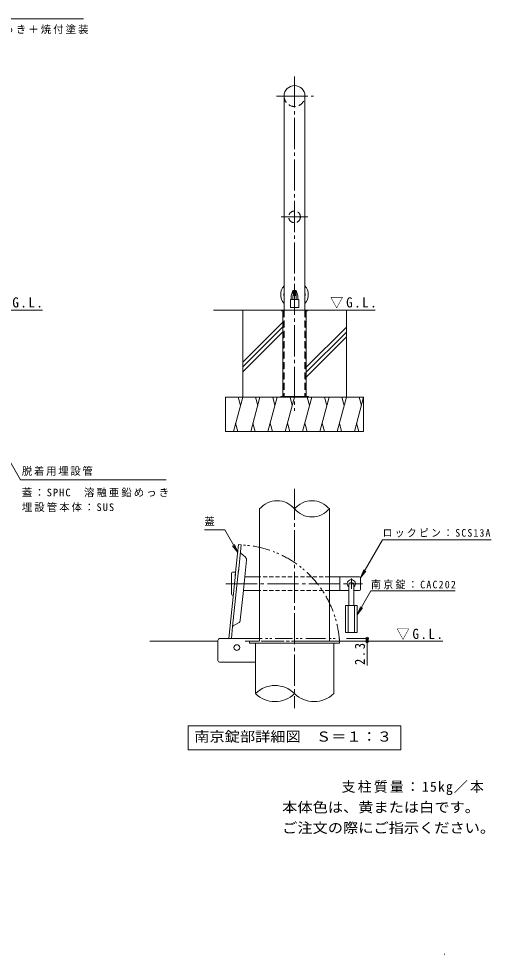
# Model space of a CAD drawing. Units: millimetres, scale not verified, with parts at other scales. Extents: x -1722 to 1798, y -1460 to 1294.
# Drawn here: x 431 to 1798, y -1460 to 1248 of the extents above; entities that cross this region are included whole.
import ezdxf
from ezdxf.enums import TextEntityAlignment as Align

# ---------------------------------------------------------------- set-up
doc = ezdxf.new("R2010")
doc.units = ezdxf.units.MM
doc.header["$LTSCALE"] = 10
doc.header["$PDMODE"] = 32
doc.header["$PDSIZE"] = 8
for name, pattern in [('CHAIN1', [8, 5, -1, 1, -1]), ('CHAIN2', [12, 9, -1, 1, -1]), ('DASHED1', [1.8, 1.2, -0.6]), ('DASHED2', [3, 2, -1]), ('DOUBLE_CHAIN1', [8.8, 5, -1, 0.6, -0.6, 0.6, -1])]:
    doc.linetypes.add(name, pattern=pattern)
for name, color, linetype, lineweight in [('C-0', 4, 'Continuous', 9), ('C-1', 7, 'Continuous', 9), ('C-2', 4, 'Continuous', 9), ('C-3', 3, 'DASHED2', 9), ('C-5', 7, 'Continuous', 9), ('C-6', 7, 'Continuous', 9), ('C-E', 6, 'Continuous', 5), ('D-0', 4, 'Continuous', 9), ('D-1', 3, 'Continuous', 9), ('D-2', 4, 'Continuous', 9), ('D-4', 7, 'Continuous', 9), ('D-5', 7, 'Continuous', 9), ('D-6', 7, 'Continuous', 9), ('D-A', 2, 'Continuous', 9), ('D-E', 6, 'Continuous', 5)]:
    doc.layers.add(name, color=color, linetype=linetype, lineweight=lineweight)
doc.layers.add('F-5', color=2, linetype='Continuous')
doc.styles.add('ＭＳ ゴシック', font='')
doc.styles.get('ＭＳ ゴシック').set_extended_font_data('MS Gothic')

msp = doc.modelspace()

# ---------------------------------------------------------------- linework, layer by layer
at = {"layer": 'C-0', "color": 7, "linetype": 'CHAIN2'}
for p, q in [((1228.39, 1080.45), (1228.39, 113.18)), ((1176.51, 1023.93), (1283.53, 1023.93)), ((1189.61, 674.18), (1266.73, 674.18))]:
    msp.add_line(p, q, dxfattribs=at)
at = {"layer": 'C-0'}
for p, q in [((1221.39, 455.27), (1221.39, 453.36)), ((1235.39, 455.27), (1235.39, 453.36)), ((1190.89, 404.19), (1190.89, 402.69)), ((1190.89, 404.19), (1190.89, 402.69)), ((1190.89, 404.19), (1265.89, 404.19)), ((1190.89, 402.69), (1194.39, 402.69)), ((1194.39, 402.69), (1194.39, 154.19)), ((1262.39, 402.69), (1262.39, 154.19)), ((1265.89, 402.69), (1262.39, 402.69)), ((1265.89, 404.19), (1265.89, 402.69))]:
    msp.add_line(p, q, dxfattribs=at)
at = {"layer": 'C-0', "linetype": 'DASHED2'}
for p, q in [((1195.89, 402.69), (1195.89, 154.19)), ((1260.89, 402.69), (1260.89, 154.19))]:
    msp.add_line(p, q, dxfattribs=at)
at = {"layer": 'C-0'}
for centre, start, end in [((1228.39, 455.27), 359.99939, 180.00061), ((1228.39, 453.36), 179.99939, 187.6925), ((1228.39, 453.36), 229.58139, 310.41597), ((1228.39, 453.36), 352.30522, 0.00061)]:
    msp.add_arc(centre, 7, start, end, dxfattribs=at)
at = {"layer": 'C-0', "linetype": 'DASHED2'}
for centre, start, end in [((1194.39, 402.69), 0, 90), ((1262.39, 402.69), 90, 180)]:
    msp.add_arc(centre, 1.5, start, end, dxfattribs=at)
at = {"layer": 'C-1', "color": 3}
for p, q in [((1198.14, 509.17), (1198.14, 404.19)), ((1258.64, 493.67), (1258.64, 404.19))]:
    msp.add_line(p, q, dxfattribs=at)
at = {"layer": 'C-1'}
for p, q in [((1188.39, 154.19), (1188.39, 152.69)), ((1268.39, 154.19), (1188.39, 154.19)), ((1215.89, 154.19), (1215.89, 152.69)), ((1240.89, 154.19), (1240.89, 152.69)), ((1268.39, 154.19), (1268.39, 152.69))]:
    msp.add_line(p, q, dxfattribs=at)
at = {"layer": 'C-2', "color": 3}
for p, q in [((1198.14, 1023.93), (1198.14, 474.8)), ((1258.64, 1023.93), (1258.64, 474.87))]:
    msp.add_line(p, q, dxfattribs=at)
at = {"layer": 'C-2', "color": 3, "linetype": 'DASHED2'}
msp.add_circle((1228.39, 674.18), 17, dxfattribs=at)
at = {"layer": 'C-2', "color": 3}
msp.add_arc((1228.39, 1023.93), 30.25, 0, 180, dxfattribs=at)
at = {"layer": 'C-2', "color": 3, "linetype": 'DASHED2'}
msp.add_arc((1228.39, 1023.93), 30.25, 180.00047, 0.00047, dxfattribs=at)
at = {"layer": 'C-2'}
for major_axis, start_param, end_param in [((39.75, 0), 2.435662, 3.8475233), ((39.75, 0), 5.5772489, 6.9870586), ((30.75, 0), 2.9610315, 3.3221538), ((30.75, 0), 6.1025973, 6.4637734)]:
    msp.add_ellipse((1228.39, 449.33), major_axis=major_axis, ratio=0.9945, start_param=start_param, end_param=end_param, dxfattribs=at)
at = {"layer": 'C-3'}
for p, q in [((1198.14, 404.19), (1198.14, 154.19)), ((1258.64, 404.19), (1258.64, 154.19))]:
    msp.add_line(p, q, dxfattribs=at)
at = {"layer": 'C-5'}
for p, q in [((617.79, 1247.74), (55.26, 1247.73)), ((1225.89, 449.66), (1225.89, 459.2)), ((1230.89, 449.66), (1230.89, 459.2)), ((226.31, 277.83), (435.42, -86.96)), ((435.42, -86.96), (857.43, -86.96))]:
    msp.add_line(p, q, dxfattribs=at)
for centre, radius, start, end in [((1228.39, 454.43), 6, 349.8367, 190.1633), ((1228.39, 454.43), 6, 234.7027, 305.2973), ((1226.89, 459.2), 1, 107.45982, 180), ((1226.89, 449.66), 1, 180, 252.54018), ((1229.89, 459.2), 1, 0, 72.54018), ((1229.89, 449.66), 1, 287.45982, 0)]:
    msp.add_arc(centre, radius, start, end, dxfattribs=at)
at = {"layer": 'C-6', "color": 2}
for p, q in [((1216.39, 435.43), (1240.39, 435.43)), ((1218.89, 445.93), (1218.89, 435.43)), ((1223.39, 445.93), (1223.39, 435.43)), ((1233.39, 445.93), (1233.39, 435.43)), ((1237.89, 445.93), (1237.89, 435.43)), ((1240.39, 435.43), (1240.39, 411.93))]:
    msp.add_line(p, q, dxfattribs=at)
at = {"layer": 'C-6', "color": 6, "lineweight": 5}
msp.add_line((222.56, 404.19), (498.97, 404.19), dxfattribs=at)
at = {"layer": 'C-6', "color": 2}
msp.add_lwpolyline([(1216.39, 435.43), (1216.39, 411.93), (1240.39, 411.93)], dxfattribs=at)
for radius, start, end in [(9.5, 105.25735, 180), (5, 119.99915, 180), (9.5, 0, 74.74271), (5, 0, 60.00085)]:
    msp.add_arc((1228.39, 445.93), radius, start, end, dxfattribs=at)
at = {"layer": 'C-E'}
for p, q in [((994.18, 404.19), (1190.89, 404.19)), ((1078.39, 152.69), (1078.39, 404.19)), ((1265.89, 404.19), (1461.79, 404.19)), ((1378.39, 152.69), (1378.39, 404.19)), ((1194.39, 370), (1078.39, 254)), ((1194.39, 355.86), (1078.39, 239.86)), ((1378.39, 355.12), (1262.39, 239.12)), ((1194.39, 341.72), (1078.39, 225.72)), ((1378.39, 340.98), (1262.39, 224.98)), ((1378.39, 326.83), (1262.39, 210.83)), ((1028.39, 152.69), (1428.39, 152.69)), ((1028.39, 52.69), (1028.39, 152.69)), ((1078.39, 152.69), (1051.6, 52.69)), ((1065.34, 152.69), (1071.87, 128.34)), ((1128.39, 152.69), (1101.6, 52.69)), ((1115.34, 152.69), (1121.87, 128.34)), ((1178.39, 152.69), (1151.6, 52.69)), ((1165.34, 152.69), (1171.87, 128.34)), ((1228.39, 152.69), (1201.6, 52.69)), ((1215.34, 152.69), (1221.87, 128.34)), ((1278.39, 152.69), (1251.6, 52.69)), ((1265.34, 152.69), (1271.87, 128.34)), ((1328.39, 152.69), (1301.6, 52.69)), ((1315.34, 152.69), (1321.87, 128.34)), ((1378.39, 152.69), (1351.6, 52.69)), ((1365.34, 152.69), (1371.87, 128.34)), ((1428.39, 152.69), (1401.6, 52.69)), ((1415.34, 152.69), (1421.87, 128.34)), ((1428.39, 52.69), (1428.39, 152.69)), ((1064.65, 52.69), (1058.12, 77.04)), ((1114.65, 52.69), (1108.12, 77.04)), ((1164.65, 52.69), (1158.12, 77.04)), ((1214.65, 52.69), (1208.12, 77.04)), ((1264.65, 52.69), (1258.12, 77.04)), ((1314.65, 52.69), (1308.12, 77.04)), ((1364.65, 52.69), (1358.12, 77.04)), ((1414.65, 52.69), (1408.12, 77.04)), ((1028.39, 52.69), (1428.39, 52.69))]:
    msp.add_line(p, q, dxfattribs=at)
at = {"layer": 'D-0', "color": 7, "linetype": 'CHAIN2'}
for p, q in [((1228.39, -112.53), (1228.39, -747.85)), ((1030.03, -387.29), (1425.38, -387.29))]:
    msp.add_line(p, q, dxfattribs=at)
at = {"layer": 'D-0', "linetype": 'DOUBLE_CHAIN1'}
for p, q in [((1084.8, -546.29), (1272.74, -546.29)), ((1120.69, -553.96), (1085.61, -553.96)), ((1358.39, -553.96), (1120.69, -553.96))]:
    msp.add_line(p, q, dxfattribs=at)
at = {"layer": 'D-0'}
for p, q in [((1115.06, -558.96), (1115.06, -705.27)), ((1341.73, -558.96), (1341.73, -705.27)), ((1358.39, -553.96), (1358.39, -558.96))]:
    msp.add_line(p, q, dxfattribs=at)
msp.add_lwpolyline([(1098.39, -553.96), (1098.39, -558.96), (1358.39, -558.96)], dxfattribs=at)
at = {"layer": 'D-0', "linetype": 'DOUBLE_CHAIN1'}
msp.add_lwpolyline([(1268.37, -546.29), (1358.39, -546.29), (1358.39, -553.96)], dxfattribs=at)
msp.add_arc((1061.39, -572.29), 297.56, 3.53229, 87.53222, dxfattribs=at)
at = {"layer": 'D-0'}
for centre, start, end in [((1171.73, -762.42), 45.23975, 134.76025), ((1171.73, -648.13), 225.23975, 314.76025), ((1285.06, -648.13), 225.23975, 314.76025)]:
    msp.add_arc(centre, 80.48, start, end, dxfattribs=at)
at = {"layer": 'D-1'}
for p, q in [((1127.56, -170.64), (1127.56, -553.96)), ((1329.23, -170.64), (1329.23, -553.96)), ((1127.56, -407.29), (1127.56, -553.96)), ((1006.73, -609.62), (1006.73, -551.29)), ((1127.56, -546.29), (1011.73, -546.29)), ((1011.73, -614.62), (1115.06, -614.62))]:
    msp.add_line(p, q, dxfattribs=at)
for centre, radius, start, end in [((1177.98, -213.44), 66.14, 40.32983, 139.67017), ((1278.81, -213.44), 66.14, 40.32983, 139.67017), ((1278.81, -127.84), 66.14, 220.32983, 319.67017), ((1011.73, -551.29), 5, 90, 180), ((1011.73, -609.62), 5, 180, 270)]:
    msp.add_arc(centre, radius, start, end, dxfattribs=at)
at = {"layer": 'D-2'}
for p, q in [((1065.9, -354.04), (1074.21, -275)), ((1086.25, -310.98), (1072.67, -299.18)), ((1078.53, -425.24), (1089.63, -319.58)), ((1066.61, -347.24), (1049.36, -511.4)), ((1037.98, -546.29), (1057.63, -359.39)), ((1071.38, -493.18), (1080.41, -407.29)), ((1049.36, -511.4), (1045.69, -546.29)), ((1066.34, -500.85), (1050.55, -509.61))]:
    msp.add_line(p, q, dxfattribs=at)
at = {"layer": 'D-2', "color": 6, "linetype": 'DOUBLE_CHAIN1', "lineweight": 5}
for p, q in [((1285.76, -553.96), (1120.69, -553.96)), ((1278.92, -553.96), (1358.39, -553.96))]:
    msp.add_line(p, q, dxfattribs=at)
at = {"layer": 'D-2'}
msp.add_lwpolyline([(1057.17, -363.73), (1066.58, -274.2), (1074.21, -275)], dxfattribs=at)
for centre, radius, start, end in [((1074.2, -297.42), 2.33, 173.99799, 228.99889), ((1079.69, -318.53), 10, 353.99956, 48.99919), ((1051.68, -511.65), 2.33, 119.00227, 174.00244), ((1061.44, -492.14), 10, 299.00172, 353.99965)]:
    msp.add_arc(centre, radius, start, end, dxfattribs=at)
at = {"layer": 'D-4'}
for p, q in [((1359.41, -367.29), (1359.41, -407.29)), ((1441.34, -546.29), (1378.39, -546.29)), ((1441.34, -553.96), (1378.39, -553.96)), ((1438.34, -546.29), (1438.34, -624.08))]:
    msp.add_line(p, q, dxfattribs=at)
for p in [(1438.34, -546.29), (1438.34, -553.96)]:
    msp.add_point(p, dxfattribs=at)
at = {"layer": 'D-5'}
for p, q in [((1026.33, -231.69), (967.53, -231.69)), ((1064.16, -297.21), (1026.33, -231.69)), ((1064.16, -297.21), (1048.94, -277.38)), ((1064.16, -297.21), (1054.6, -274.11)), ((1419.41, -370.62), (1428.98, -347.53)), ((1419.41, -370.62), (1434.63, -350.79)), ((1409.41, -477.11), (1418.98, -454.02)), ((1409.41, -477.11), (1424.63, -457.28)), ((920.39, -798.2), (1536.39, -798.2)), ((920.39, -798.2), (920.39, -868.2)), ((1536.39, -798.2), (1536.39, -868.2)), ((920.39, -868.2), (1536.39, -868.2))]:
    msp.add_line(p, q, dxfattribs=at)
for points in [[(1419.41, -370.62), (1483.18, -260.16), (1797.56, -260.16)], [(1409.41, -477.11), (1449.58, -407.62), (1693.18, -407.62)]]:
    msp.add_lwpolyline(points, dxfattribs=at)
at = {"layer": 'D-6'}
for p, q in [((1046.08, -417.29), (1046.08, -357.29)), ((1049.41, -353.96), (1058.2, -353.96)), ((1127.56, -367.29), (1084.62, -367.29)), ((1416.08, -367.29), (1329.23, -367.29)), ((1419.41, -370.62), (1419.41, -403.96)), ((1051.19, -420.62), (1049.41, -420.62)), ((1127.56, -407.29), (1080.41, -407.29)), ((1385.24, -407.29), (1329.23, -407.29)), ((1416.08, -407.29), (1400.24, -407.29))]:
    msp.add_line(p, q, dxfattribs=at)
at = {"layer": 'D-6', "linetype": 'DASHED1'}
for p, q in [((1329.23, -367.29), (1127.56, -367.29)), ((1329.23, -407.29), (1127.56, -407.29))]:
    msp.add_line(p, q, dxfattribs=at)
at = {"layer": 'D-6', "linetype": 'CHAIN1'}
msp.add_line((1392.74, -372.24), (1392.74, -402.44), dxfattribs=at)
at = {"layer": 'D-6'}
for centre, radius, start, end in [((1049.41, -357.29), 3.33, 90, 180), ((1392.74, -387.29), 11.67, 310.00473, 229.99223), ((1416.08, -370.62), 3.33, 0, 90), ((1416.08, -403.96), 3.33, 270, 0), ((1049.41, -417.29), 3.33, 180, 270)]:
    msp.add_arc(centre, radius, start, end, dxfattribs=at)
at = {"layer": 'D-A'}
for p, q in [((1385.24, -391.46), (1385.24, -450.62)), ((1400.24, -391.46), (1400.24, -450.62)), ((1376.08, -450.62), (1409.41, -450.62)), ((1383.58, -450.62), (1383.58, -528.96)), ((1401.91, -450.62), (1401.91, -528.96)), ((1409.41, -450.62), (1409.41, -528.96))]:
    msp.add_line(p, q, dxfattribs=at)
msp.add_lwpolyline([(1376.08, -450.62), (1376.08, -528.96), (1409.41, -528.96)], dxfattribs=at)
msp.add_circle((1061.39, -572.29), 8.33, dxfattribs=at)
msp.add_arc((1392.74, -391.46), 7.5, 0, 180, dxfattribs=at)
at = {"layer": 'D-E'}
for p, q in [((1006.73, -553.96), (809.87, -553.96)), ((1358.74, -553.96), (1657.4, -553.96)), ((1661.73, -1459.77), (1662.87, -1459.77))]:
    msp.add_line(p, q, dxfattribs=at)

# ---------------------------------------------------------------- texts
at = {"layer": 'C-5', "char_height": 21.99, "attachment_point": 7, "style": 'ＭＳ ゴシック'}
for s, insert in [('\\T1.2;STK400\u3000溶融亜鉛めっき＋焼付塗装', (62.79, 1203.39)), ('\\T1.17;脱着用埋設管', (439.63, -75.1)), ('\\T1.2;蓋：SPHC\u3000溶融亜鉛めっき', (439.63, -136.89)), ('\\T1.2;埋設管本体：SUS', (439.63, -179.44))]:
    msp.add_mtext(s, dxfattribs=dict(at, insert=insert))
at = {"layer": 'C-5', "color": 2, "char_height": 29.33, "attachment_point": 7, "style": 'ＭＳ ゴシック'}
for insert in [(365.73, 409.42), (1331.37, 409.42)]:
    msp.add_mtext('\\T1.22;\\W0.95;▽G.L.', dxfattribs=dict(at, insert=insert))
at = {"layer": 'D-4', "color": 2, "insert": (1523.16, -549.83), "char_height": 29.33, "attachment_point": 7, "style": 'ＭＳ ゴシック'}
msp.add_mtext('\\T1.22;\\W0.95;▽G.L.', dxfattribs=at)
at = {"layer": 'D-4', "color": 2, "insert": (1432.34, -622.47), "char_height": 29.33, "attachment_point": 7, "rotation": 90, "style": 'ＭＳ ゴシック'}
msp.add_mtext('\\T1.27;\\W0.9;2.3', dxfattribs=at)
at = {"layer": 'D-5', "style": 'ＭＳ ゴシック'}
msp.add_text('蓋', height=21.99, dxfattribs=at).set_placement((967.53, -225.02), align=Align.BOTTOM_LEFT)
at = {"layer": 'D-5', "color": 2, "style": 'ＭＳ ゴシック', "width": 1.1}
msp.add_text('南京錠部詳細図\u3000Ｓ＝１：３', height=29.33, dxfattribs=at).set_placement((938.39, -853.2), align=Align.BOTTOM_LEFT)
at = {"layer": 'D-5', "char_height": 21.99, "attachment_point": 7, "style": 'ＭＳ ゴシック'}
for s, insert in [('\\T1.23;\\W0.95;ロックピン：SCS13A', (1483.18, -253.5)), ('\\T1.25;\\W0.95;南京錠：CAC202', (1449.58, -403.49))]:
    msp.add_mtext(s, dxfattribs=dict(at, insert=insert))
at = {"layer": 'F-5', "style": 'ＭＳ ゴシック', "width": 1.1}
for s, p in [('本体色は、黄または白です。', (1192.64, -1057.84)), ('ご注文の際にご指示ください。', (1192.64, -1117.31))]:
    msp.add_text(s, height=29.33, dxfattribs=at).set_placement(p, align=Align.BOTTOM_LEFT)
at = {"layer": 'F-5', "insert": (1364.84, -999.01), "char_height": 29.33, "attachment_point": 7, "style": 'ＭＳ ゴシック'}
msp.add_mtext('\\T1.16;支柱質量：15kg／本', dxfattribs=at)

doc.saveas('drawing.dxf')
